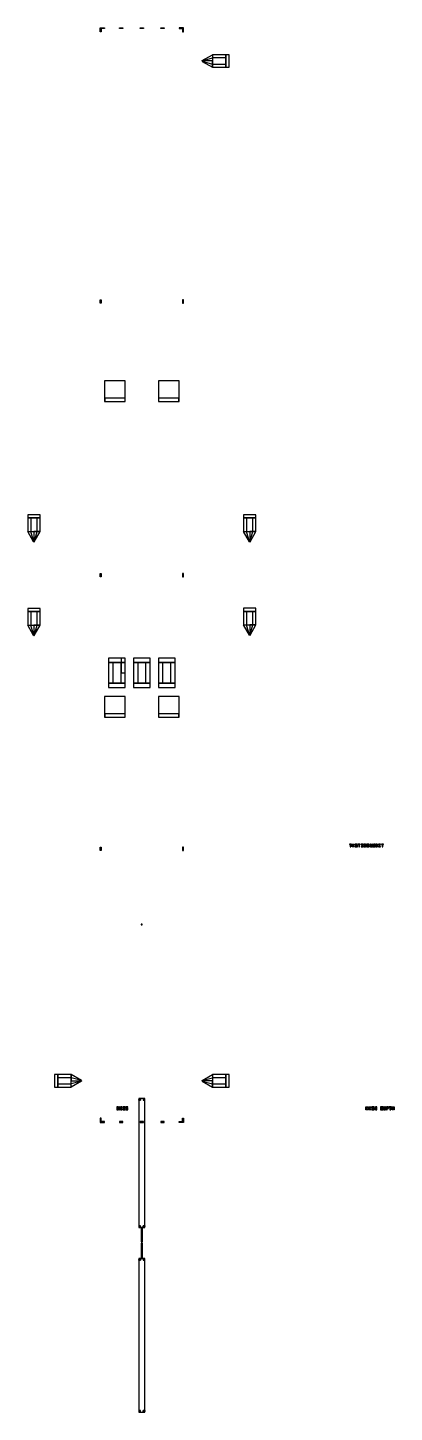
# Model space of a CAD drawing. Extents: x -1950 to 6882, y -7180 to 26150.
import ezdxf

# ---------------------------------------------------------------- set-up
doc = ezdxf.new("R2010")
doc.units = 0
doc.layers.add('GAP', color=1, linetype='continuous')
doc.layers.add('PIN', color=3, linetype='continuous')

# ---------------------------------------------------------------- blocks, each defined once
blk = doc.blocks.new('MM2SGAP')
for points in [[(2500, 25350), (2250, 25350), (2250, 25360), (2500, 25500), (2500, 25350)], [(2500, 25350), (2250, 25350), (2250, 25360), (2500, 25500), (2500, 25350)], [(2500, 25350), (2250, 25350), (2250, 25340), (2500, 25200), (2500, 25350)], [(2500, 25350), (2250, 25350), (2250, 25340), (2500, 25200), (2500, 25350)], [(2825, 25500), (2500, 25500), (2500, 25200), (2825, 25200), (2825, 25500)], [(2825, 25500), (2500, 25500), (2500, 25200), (2825, 25200), (2825, 25500)], [(2900, 25500), (2825, 25500), (2825, 25200), (2900, 25200), (2900, 25500)], [(2900, 25500), (2825, 25500), (2825, 25200), (2900, 25200), (2900, 25500)], [(400, 17150), (400, 17650), (-100, 17650), (-100, 17150), (400, 17150)], [(1700, 17150), (1700, 17650), (1200, 17650), (1200, 17150), (1700, 17150)], [(395, 17155), (395, 17235), (-95, 17235), (-95, 17155), (395, 17155)], [(1695, 17155), (1695, 17235), (1205, 17235), (1205, 17155), (1695, 17155)], [(-1950, 14425), (-1950, 14350), (-1650, 14350), (-1650, 14425), (-1950, 14425)], [(-1950, 14425), (-1950, 14350), (-1650, 14350), (-1650, 14425), (-1950, 14425)], [(-1950, 14350), (-1950, 14025), (-1650, 14025), (-1650, 14350), (-1950, 14350)], [(-1950, 14350), (-1950, 14025), (-1650, 14025), (-1650, 14350), (-1950, 14350)], [(3250, 14425), (3250, 14350), (3550, 14350), (3550, 14425), (3250, 14425)], [(3250, 14425), (3250, 14350), (3550, 14350), (3550, 14425), (3250, 14425)], [(3250, 14350), (3250, 14025), (3550, 14025), (3550, 14350), (3250, 14350)], [(3250, 14350), (3250, 14025), (3550, 14025), (3550, 14350), (3250, 14350)], [(-1800, 14025), (-1800, 13775), (-1810, 13775), (-1950, 14025), (-1800, 14025)], [(-1800, 14025), (-1800, 13775), (-1810, 13775), (-1950, 14025), (-1800, 14025)], [(-1800, 14025), (-1800, 13775), (-1790, 13775), (-1650, 14025), (-1800, 14025)], [(-1800, 14025), (-1800, 13775), (-1790, 13775), (-1650, 14025), (-1800, 14025)], [(3400, 14025), (3400, 13775), (3390, 13775), (3250, 14025), (3400, 14025)], [(3400, 14025), (3400, 13775), (3390, 13775), (3250, 14025), (3400, 14025)], [(3400, 14025), (3400, 13775), (3410, 13775), (3550, 14025), (3400, 14025)], [(3400, 14025), (3400, 13775), (3410, 13775), (3550, 14025), (3400, 14025)], [(-1950, 12170), (-1950, 12095), (-1650, 12095), (-1650, 12170), (-1950, 12170)], [(-1950, 12170), (-1950, 12095), (-1650, 12095), (-1650, 12170), (-1950, 12170)], [(-1950, 12095), (-1950, 11770), (-1650, 11770), (-1650, 12095), (-1950, 12095)], [(-1950, 12095), (-1950, 11770), (-1650, 11770), (-1650, 12095), (-1950, 12095)], [(3250, 12175), (3250, 12100), (3550, 12100), (3550, 12175), (3250, 12175)], [(3250, 12175), (3250, 12100), (3550, 12100), (3550, 12175), (3250, 12175)], [(3250, 12100), (3250, 11775), (3550, 11775), (3550, 12100), (3250, 12100)], [(3250, 12100), (3250, 11775), (3550, 11775), (3550, 12100), (3250, 12100)], [(-1800, 11770), (-1800, 11520), (-1810, 11520), (-1950, 11770), (-1800, 11770)], [(-1800, 11770), (-1800, 11520), (-1810, 11520), (-1950, 11770), (-1800, 11770)], [(-1800, 11770), (-1800, 11520), (-1790, 11520), (-1650, 11770), (-1800, 11770)], [(-1800, 11770), (-1800, 11520), (-1790, 11520), (-1650, 11770), (-1800, 11770)], [(3400, 11775), (3400, 11525), (3390, 11525), (3250, 11775), (3400, 11775)], [(3400, 11775), (3400, 11525), (3390, 11525), (3250, 11775), (3400, 11775)], [(3400, 11775), (3400, 11525), (3410, 11525), (3550, 11775), (3400, 11775)], [(3400, 11775), (3400, 11525), (3410, 11525), (3550, 11775), (3400, 11775)], [(400, 10870), (400, 10970), (0, 10970), (0, 10870), (400, 10870)], [(400, 10370), (400, 10870), (0, 10870), (0, 10370), (400, 10370)], [(400, 10620), (400, 10970), (300, 10970), (300, 10620), (400, 10620)], [(1000, 10870), (1000, 10970), (600, 10970), (600, 10870), (1000, 10870)], [(1000, 10370), (1000, 10870), (600, 10870), (600, 10370), (1000, 10370)], [(1600, 10870), (1600, 10970), (1200, 10970), (1200, 10870), (1600, 10870)], [(1600, 10370), (1600, 10870), (1200, 10870), (1200, 10370), (1600, 10370)], [(400, 10270), (400, 10370), (0, 10370), (0, 10270), (400, 10270)], [(1000, 10270), (1000, 10370), (600, 10370), (600, 10270), (1000, 10270)], [(1600, 10270), (1600, 10370), (1200, 10370), (1200, 10270), (1600, 10270)], [(400, 9550), (400, 10050), (-100, 10050), (-100, 9550), (400, 9550)], [(1700, 9550), (1700, 10050), (1200, 10050), (1200, 9550), (1700, 9550)], [(395, 9555), (395, 9635), (-95, 9635), (-95, 9555), (395, 9555)], [(1695, 9555), (1695, 9635), (1205, 9635), (1205, 9555), (1695, 9555)], [(-1300, 650), (-1225, 650), (-1225, 950), (-1300, 950), (-1300, 650)], [(-1300, 650), (-1225, 650), (-1225, 950), (-1300, 950), (-1300, 650)], [(-1225, 650), (-900, 650), (-900, 950), (-1225, 950), (-1225, 650)], [(-1225, 650), (-900, 650), (-900, 950), (-1225, 950), (-1225, 650)], [(-900, 800), (-650, 800), (-650, 810), (-900, 950), (-900, 800)], [(-900, 800), (-650, 800), (-650, 810), (-900, 950), (-900, 800)], [(-900, 800), (-650, 800), (-650, 790), (-900, 650), (-900, 800)], [(-900, 800), (-650, 800), (-650, 790), (-900, 650), (-900, 800)], [(2500, 800), (2250, 800), (2250, 810), (2500, 950), (2500, 800)], [(2500, 800), (2250, 800), (2250, 810), (2500, 950), (2500, 800)], [(2500, 800), (2250, 800), (2250, 790), (2500, 650), (2500, 800)], [(2500, 800), (2250, 800), (2250, 790), (2500, 650), (2500, 800)], [(2825, 950), (2500, 950), (2500, 650), (2825, 650), (2825, 950)], [(2825, 950), (2500, 950), (2500, 650), (2825, 650), (2825, 950)], [(2900, 950), (2825, 950), (2825, 650), (2900, 650), (2900, 950)], [(2900, 950), (2825, 950), (2825, 650), (2900, 650), (2900, 950)], [(875, -2730), (875, 370), (725, 370), (725, -2730), (875, -2730)], [(725, 370), (725, 330), (765, 330), (765, 370), (725, 370)], [(725, 330), (730, 350), (745, 365), (765, 370), (765, 350), (755, 347), (748, 340), (745, 330), (725, 330)], [(745, 330), (748, 340), (755, 347), (765, 350), (765, 330), (765, 330), (765, 330), (765, 330), (745, 330)], [(835, 370), (835, 330), (875, 330), (875, 370), (835, 370)], [(875, 330), (870, 350), (855, 365), (835, 370), (835, 350), (845, 347), (852, 340), (855, 330), (875, 330)], [(855, 330), (852, 340), (845, 347), (835, 350), (835, 330), (835, 330), (835, 330), (835, 330), (855, 330)], [(765, -2730), (765, -2690), (725, -2690), (725, -2730), (765, -2730)], [(725, -2690), (730, -2710), (745, -2725), (765, -2730), (765, -2710), (755, -2707), (748, -2700), (745, -2690), (725, -2690)], [(745, -2690), (748, -2700), (755, -2707), (765, -2710), (765, -2690), (765, -2690), (765, -2690), (765, -2690), (745, -2690)], [(775, -2730), (775, -2740), (785, -2740), (785, -2730), (775, -2730)], [(785, -2740), (784, -2735), (780, -2731), (775, -2730), (775, -2735), (778, -2736), (779, -2738), (780, -2740), (785, -2740)], [(780, -2740), (779, -2738), (778, -2736), (775, -2735), (775, -2740), (775, -2740), (775, -2740), (775, -2740), (780, -2740)], [(815, -3080), (815, -2730), (785, -2730), (785, -3080), (815, -3080)], [(815, -2730), (815, -2740), (825, -2740), (825, -2730), (815, -2730)], [(815, -2740), (816, -2735), (820, -2731), (825, -2730), (825, -2735), (822, -2736), (821, -2738), (820, -2740), (815, -2740)], [(820, -2740), (821, -2738), (822, -2736), (825, -2735), (825, -2740), (825, -2740), (825, -2740), (825, -2740), (820, -2740)], [(875, -2730), (875, -2690), (835, -2690), (835, -2730), (875, -2730)], [(875, -2690), (870, -2710), (855, -2725), (835, -2730), (835, -2710), (845, -2707), (852, -2700), (855, -2690), (875, -2690)], [(855, -2690), (852, -2700), (845, -2707), (835, -2710), (835, -2690), (835, -2690), (835, -2690), (835, -2690), (855, -2690)], [(815, -3480), (815, -3110), (785, -3110), (785, -3480), (815, -3480)], [(808, -3075), (808, -3070), (793, -3070), (793, -3075), (808, -3075)], [(793, -3115), (793, -3120), (808, -3120), (808, -3115), (793, -3115)], [(803, -3080), (803, -3075), (798, -3075), (798, -3080), (803, -3080)], [(798, -3110), (798, -3115), (803, -3115), (803, -3110), (798, -3110)], [(875, -7180), (875, -3480), (725, -3480), (725, -7180), (875, -7180)], [(725, -3480), (725, -3520), (765, -3520), (765, -3480), (725, -3480)], [(725, -3520), (730, -3500), (745, -3485), (765, -3480), (765, -3500), (755, -3503), (748, -3510), (745, -3520), (725, -3520)], [(745, -3520), (748, -3510), (755, -3503), (765, -3500), (765, -3520), (765, -3520), (765, -3520), (765, -3520), (745, -3520)], [(785, -3480), (785, -3470), (775, -3470), (775, -3480), (785, -3480)], [(785, -3470), (784, -3475), (780, -3479), (775, -3480), (775, -3475), (778, -3474), (779, -3472), (780, -3470), (785, -3470)], [(780, -3470), (779, -3472), (778, -3474), (775, -3475), (775, -3470), (775, -3470), (775, -3470), (775, -3470), (780, -3470)], [(825, -3480), (825, -3470), (815, -3470), (815, -3480), (825, -3480)], [(815, -3470), (816, -3475), (820, -3479), (825, -3480), (825, -3475), (822, -3474), (821, -3472), (820, -3470), (815, -3470)], [(820, -3470), (821, -3472), (822, -3474), (825, -3475), (825, -3470), (825, -3470), (825, -3470), (825, -3470), (820, -3470)], [(835, -3480), (835, -3520), (875, -3520), (875, -3480), (835, -3480)], [(875, -3520), (870, -3500), (855, -3485), (835, -3480), (835, -3500), (845, -3503), (852, -3510), (855, -3520), (875, -3520)], [(855, -3520), (852, -3510), (845, -3503), (835, -3500), (835, -3520), (835, -3520), (835, -3520), (835, -3520), (855, -3520)], [(765, -7180), (765, -7140), (725, -7140), (725, -7180), (765, -7180)], [(725, -7140), (730, -7160), (745, -7175), (765, -7180), (765, -7160), (755, -7157), (748, -7150), (745, -7140), (725, -7140)], [(745, -7140), (748, -7150), (755, -7157), (765, -7160), (765, -7140), (765, -7140), (765, -7140), (765, -7140), (745, -7140)], [(875, -7180), (875, -7140), (835, -7140), (835, -7180), (875, -7180)], [(875, -7140), (870, -7160), (855, -7175), (835, -7180), (835, -7160), (845, -7157), (852, -7150), (855, -7140), (875, -7140)], [(855, -7140), (852, -7150), (845, -7157), (835, -7160), (835, -7140), (835, -7140), (835, -7140), (835, -7140), (855, -7140)]]:
    blk.add_lwpolyline(points)
at = {"layer": 'GAP'}
for points in [[(5818, 6430), (5835, 6430), (5835, 6491), (5852, 6491), (5852, 6500), (5800, 6500), (5800, 6491), (5818, 6491), (5818, 6430), (5818, 6430)], [(5870, 6430), (5870, 6500), (5922, 6500), (5922, 6491), (5888, 6491), (5888, 6474), (5905, 6474), (5905, 6465), (5888, 6465), (5888, 6439), (5922, 6439), (5922, 6430), (5870, 6430), (5870, 6430)], [(5940, 6430), (5992, 6430), (5992, 6474), (5958, 6474), (5958, 6491), (5992, 6491), (5992, 6500), (5940, 6500), (5940, 6465), (5975, 6465), (5975, 6439), (5940, 6439), (5940, 6430), (5940, 6430)], [(6028, 6430), (6045, 6430), (6045, 6491), (6062, 6491), (6062, 6500), (6010, 6500), (6010, 6491), (6028, 6491), (6028, 6430), (6028, 6430)], [(6080, 6430), (6132, 6430), (6132, 6439), (6115, 6439), (6115, 6491), (6132, 6491), (6132, 6500), (6080, 6500), (6080, 6491), (6098, 6491), (6098, 6439), (6080, 6439), (6080, 6430), (6080, 6430)], [(6150, 6430), (6168, 6430), (6168, 6474), (6185, 6430), (6202, 6430), (6202, 6500), (6185, 6500), (6185, 6448), (6168, 6500), (6150, 6500), (6150, 6430), (6150, 6430)], [(6220, 6430), (6272, 6430), (6272, 6465), (6246, 6465), (6246, 6456), (6255, 6456), (6255, 6439), (6238, 6439), (6238, 6491), (6272, 6491), (6272, 6500), (6220, 6500), (6220, 6430), (6220, 6430)], [(6290, 6430), (6308, 6430), (6308, 6500), (6290, 6500), (6290, 6430)], [(6308, 6439), (6316, 6439), (6316, 6448), (6325, 6448), (6325, 6491), (6308, 6491), (6308, 6500), (6342, 6500), (6342, 6426), (6325, 6426), (6325, 6430), (6308, 6430), (6308, 6439)], [(6360, 6430), (6412, 6430), (6412, 6500), (6395, 6500), (6395, 6439), (6378, 6439), (6378, 6500), (6360, 6500), (6360, 6430), (6360, 6430)], [(6430, 6430), (6448, 6430), (6448, 6500), (6430, 6500), (6430, 6430)], [(6448, 6430), (6465, 6430), (6482, 6439), (6482, 6456), (6465, 6465), (6482, 6474), (6482, 6491), (6465, 6500), (6448, 6500), (6448, 6491), (6465, 6491), (6465, 6474), (6448, 6474), (6448, 6456), (6465, 6456), (6465, 6439), (6448, 6439), (6448, 6430)], [(6500, 6430), (6552, 6430), (6552, 6439), (6535, 6439), (6535, 6491), (6552, 6491), (6552, 6500), (6500, 6500), (6500, 6491), (6518, 6491), (6518, 6439), (6500, 6439), (6500, 6430), (6500, 6430)], [(6588, 6430), (6605, 6430), (6605, 6491), (6622, 6491), (6622, 6500), (6570, 6500), (6570, 6491), (6588, 6491), (6588, 6430), (6588, 6430)], [(200, 100), (218, 100), (218, 135), (226, 109), (235, 135), (235, 100), (252, 100), (252, 170), (235, 170), (226, 144), (218, 170), (200, 170), (200, 100), (200, 100)], [(270, 100), (288, 100), (288, 135), (296, 109), (305, 135), (305, 100), (322, 100), (322, 170), (305, 170), (296, 144), (288, 170), (270, 170), (270, 100), (270, 100)], [(340, 100), (392, 100), (392, 109), (358, 109), (358, 118), (392, 152), (392, 170), (340, 170), (340, 161), (375, 161), (375, 152), (340, 118), (340, 100), (340, 100)], [(410, 100), (462, 100), (462, 144), (428, 144), (428, 161), (462, 161), (462, 170), (410, 170), (410, 135), (445, 135), (445, 109), (410, 109), (410, 100), (410, 100)], [(6200, 100), (6200, 170), (6252, 170), (6252, 161), (6218, 161), (6218, 144), (6235, 144), (6235, 135), (6218, 135), (6218, 109), (6252, 109), (6252, 100), (6200, 100), (6200, 100)], [(6270, 100), (6270, 170), (6322, 170), (6322, 161), (6288, 161), (6288, 144), (6305, 144), (6305, 135), (6288, 135), (6288, 109), (6322, 109), (6322, 100), (6270, 100), (6270, 100)], [(6340, 100), (6392, 100), (6392, 144), (6358, 144), (6358, 161), (6392, 161), (6392, 170), (6340, 170), (6340, 135), (6375, 135), (6375, 109), (6340, 109), (6340, 100), (6340, 100)], [(6410, 100), (6428, 100), (6428, 135), (6445, 135), (6445, 100), (6462, 100), (6462, 170), (6445, 170), (6445, 144), (6428, 144), (6428, 170), (6410, 170), (6410, 100), (6410, 100)], [(6550, 100), (6602, 100), (6602, 135), (6576, 135), (6576, 126), (6585, 126), (6585, 109), (6568, 109), (6568, 161), (6602, 161), (6602, 170), (6550, 170), (6550, 100), (6550, 100)], [(6620, 100), (6672, 100), (6672, 170), (6655, 170), (6655, 109), (6638, 109), (6638, 170), (6620, 170), (6620, 100), (6620, 100)], [(6690, 100), (6708, 100), (6708, 170), (6690, 170), (6690, 100)], [(6708, 135), (6742, 135), (6742, 170), (6708, 170), (6708, 161), (6725, 161), (6725, 144), (6708, 144), (6708, 135)], [(6778, 100), (6795, 100), (6795, 161), (6812, 161), (6812, 170), (6760, 170), (6760, 161), (6778, 161), (6778, 100), (6778, 100)], [(6830, 100), (6830, 170), (6882, 170), (6882, 100), (6865, 100), (6865, 161), (6848, 161), (6848, 100), (6830, 100)], [(6848, 135), (6848, 144), (6865, 144), (6865, 135), (6848, 135)]]:
    blk.add_lwpolyline(points, dxfattribs=at)
blk = doc.blocks.new('MM2SPIN')
for points in [[(2500, 25350), (2250, 25350), (2250, 25355), (2500, 25425), (2500, 25350)], [(2500, 25350), (2250, 25350), (2250, 25355), (2500, 25425), (2500, 25350)], [(2500, 25350), (2250, 25350), (2250, 25345), (2500, 25275), (2500, 25350)], [(2500, 25350), (2250, 25350), (2250, 25345), (2500, 25275), (2500, 25350)], [(2825, 25425), (2500, 25425), (2500, 25275), (2825, 25275), (2825, 25425)], [(2825, 25425), (2500, 25425), (2500, 25275), (2825, 25275), (2825, 25425)], [(-1875, 14350), (-1875, 14025), (-1725, 14025), (-1725, 14350), (-1875, 14350)], [(-1875, 14350), (-1875, 14025), (-1725, 14025), (-1725, 14350), (-1875, 14350)], [(3325, 14350), (3325, 14025), (3475, 14025), (3475, 14350), (3325, 14350)], [(3325, 14350), (3325, 14025), (3475, 14025), (3475, 14350), (3325, 14350)], [(-1800, 14025), (-1800, 13775), (-1805, 13775), (-1875, 14025), (-1800, 14025)], [(-1800, 14025), (-1800, 13775), (-1805, 13775), (-1875, 14025), (-1800, 14025)], [(-1800, 14025), (-1800, 13775), (-1795, 13775), (-1725, 14025), (-1800, 14025)], [(-1800, 14025), (-1800, 13775), (-1795, 13775), (-1725, 14025), (-1800, 14025)], [(3400, 14025), (3400, 13775), (3395, 13775), (3325, 14025), (3400, 14025)], [(3400, 14025), (3400, 13775), (3395, 13775), (3325, 14025), (3400, 14025)], [(3400, 14025), (3400, 13775), (3405, 13775), (3475, 14025), (3400, 14025)], [(3400, 14025), (3400, 13775), (3405, 13775), (3475, 14025), (3400, 14025)], [(-1875, 12095), (-1875, 11770), (-1725, 11770), (-1725, 12095), (-1875, 12095)], [(-1875, 12095), (-1875, 11770), (-1725, 11770), (-1725, 12095), (-1875, 12095)], [(3325, 12100), (3325, 11775), (3475, 11775), (3475, 12100), (3325, 12100)], [(3325, 12100), (3325, 11775), (3475, 11775), (3475, 12100), (3325, 12100)], [(-1800, 11770), (-1800, 11520), (-1805, 11520), (-1875, 11770), (-1800, 11770)], [(-1800, 11770), (-1800, 11520), (-1805, 11520), (-1875, 11770), (-1800, 11770)], [(-1800, 11770), (-1800, 11520), (-1795, 11520), (-1725, 11770), (-1800, 11770)], [(-1800, 11770), (-1800, 11520), (-1795, 11520), (-1725, 11770), (-1800, 11770)], [(3400, 11775), (3400, 11525), (3395, 11525), (3325, 11775), (3400, 11775)], [(3400, 11775), (3400, 11525), (3395, 11525), (3325, 11775), (3400, 11775)], [(3400, 11775), (3400, 11525), (3405, 11525), (3475, 11775), (3400, 11775)], [(3400, 11775), (3400, 11525), (3405, 11525), (3475, 11775), (3400, 11775)], [(300, 10370), (300, 10870), (100, 10870), (100, 10370), (300, 10370)], [(900, 10370), (900, 10870), (700, 10870), (700, 10370), (900, 10370)], [(1500, 10370), (1500, 10870), (1300, 10870), (1300, 10370), (1500, 10370)], [(812, 4553), (812, 4573), (788, 4573), (788, 4553), (812, 4553)], [(-1225, 725), (-900, 725), (-900, 875), (-1225, 875), (-1225, 725)], [(-1225, 725), (-900, 725), (-900, 875), (-1225, 875), (-1225, 725)], [(-900, 800), (-650, 800), (-650, 805), (-900, 875), (-900, 800)], [(-900, 800), (-650, 800), (-650, 805), (-900, 875), (-900, 800)], [(-900, 800), (-650, 800), (-650, 795), (-900, 725), (-900, 800)], [(-900, 800), (-650, 800), (-650, 795), (-900, 725), (-900, 800)], [(2500, 800), (2250, 800), (2250, 805), (2500, 875), (2500, 800)], [(2500, 800), (2250, 800), (2250, 805), (2500, 875), (2500, 800)], [(2500, 800), (2250, 800), (2250, 795), (2500, 725), (2500, 800)], [(2500, 800), (2250, 800), (2250, 795), (2500, 725), (2500, 800)], [(2825, 875), (2500, 875), (2500, 725), (2825, 725), (2825, 875)], [(2825, 875), (2500, 875), (2500, 725), (2825, 725), (2825, 875)], [(745, 330), (748, 340), (755, 347), (765, 350), (765, 350), (755, 347), (748, 340), (745, 330), (745, 330)], [(745, 330), (748, 340), (755, 347), (765, 350), (765, 350), (755, 347), (748, 340), (745, 330), (745, 330)], [(855, 330), (852, 340), (845, 347), (835, 350), (835, 350), (845, 347), (852, 340), (855, 330), (855, 330)], [(855, 330), (852, 340), (845, 347), (835, 350), (835, 350), (845, 347), (852, 340), (855, 330), (855, 330)], [(745, -2690), (748, -2700), (755, -2707), (765, -2710), (765, -2710), (755, -2707), (748, -2700), (745, -2690), (745, -2690)], [(745, -2690), (748, -2700), (755, -2707), (765, -2710), (765, -2710), (755, -2707), (748, -2700), (745, -2690), (745, -2690)], [(780, -2740), (779, -2738), (778, -2736), (775, -2735), (775, -2735), (778, -2736), (779, -2738), (780, -2740), (780, -2740)], [(780, -2740), (779, -2738), (778, -2736), (775, -2735), (775, -2735), (778, -2736), (779, -2738), (780, -2740), (780, -2740)], [(820, -2740), (821, -2738), (822, -2736), (825, -2735), (825, -2735), (822, -2736), (821, -2738), (820, -2740), (820, -2740)], [(820, -2740), (821, -2738), (822, -2736), (825, -2735), (825, -2735), (822, -2736), (821, -2738), (820, -2740), (820, -2740)], [(855, -2690), (852, -2700), (845, -2707), (835, -2710), (835, -2710), (845, -2707), (852, -2700), (855, -2690), (855, -2690)], [(855, -2690), (852, -2700), (845, -2707), (835, -2710), (835, -2710), (845, -2707), (852, -2700), (855, -2690), (855, -2690)], [(745, -3520), (748, -3510), (755, -3503), (765, -3500), (765, -3500), (755, -3503), (748, -3510), (745, -3520), (745, -3520)], [(745, -3520), (748, -3510), (755, -3503), (765, -3500), (765, -3500), (755, -3503), (748, -3510), (745, -3520), (745, -3520)], [(780, -3470), (779, -3472), (778, -3474), (775, -3475), (775, -3475), (778, -3474), (779, -3472), (780, -3470), (780, -3470)], [(780, -3470), (779, -3472), (778, -3474), (775, -3475), (775, -3475), (778, -3474), (779, -3472), (780, -3470), (780, -3470)], [(820, -3470), (821, -3472), (822, -3474), (825, -3475), (825, -3475), (822, -3474), (821, -3472), (820, -3470), (820, -3470)], [(820, -3470), (821, -3472), (822, -3474), (825, -3475), (825, -3475), (822, -3474), (821, -3472), (820, -3470), (820, -3470)], [(855, -3520), (852, -3510), (845, -3503), (835, -3500), (835, -3500), (845, -3503), (852, -3510), (855, -3520), (855, -3520)], [(855, -3520), (852, -3510), (845, -3503), (835, -3500), (835, -3500), (845, -3503), (852, -3510), (855, -3520), (855, -3520)], [(745, -7140), (748, -7150), (755, -7157), (765, -7160), (765, -7160), (755, -7157), (748, -7150), (745, -7140), (745, -7140)], [(745, -7140), (748, -7150), (755, -7157), (765, -7160), (765, -7160), (755, -7157), (748, -7150), (745, -7140), (745, -7140)], [(855, -7140), (852, -7150), (845, -7157), (835, -7160), (835, -7160), (845, -7157), (852, -7150), (855, -7140), (855, -7140)], [(855, -7140), (852, -7150), (845, -7157), (835, -7160), (835, -7160), (845, -7157), (852, -7150), (855, -7140), (855, -7140)]]:
    blk.add_lwpolyline(points)
blk = doc.blocks.new('MM2S')
at = {"layer": 'GAP'}
for points in [[(-200, 26150), (-100, 26150), (-100, 26130), (-180, 26130), (-180, 26050), (-200, 26050), (-200, 26150)], [(260, 26150), (340, 26150), (340, 26130), (260, 26130), (260, 26150)], [(760, 26150), (840, 26150), (840, 26130), (760, 26130), (760, 26150)], [(1260, 26150), (1340, 26150), (1340, 26130), (1260, 26130), (1260, 26150)], [(1800, 26150), (1700, 26150), (1700, 26130), (1780, 26130), (1780, 26050), (1800, 26050), (1800, 26150)], [(-200, 19522.5), (-200, 19602.5), (-180, 19602.5), (-180, 19522.5), (-200, 19522.5)], [(1800, 19522.5), (1800, 19602.5), (1780, 19602.5), (1780, 19522.5), (1800, 19522.5)], [(-200, 12935), (-200, 13015), (-180, 13015), (-180, 12935), (-200, 12935)], [(1800, 12935), (1800, 13015), (1780, 13015), (1780, 12935), (1800, 12935)], [(-200, 6347.5), (-200, 6427.5), (-180, 6427.5), (-180, 6347.5), (-200, 6347.5)], [(1800, 6347.5), (1800, 6427.5), (1780, 6427.5), (1780, 6347.5), (1800, 6347.5)], [(-200, -200), (-100, -200), (-100, -180), (-180, -180), (-180, -100), (-200, -100), (-200, -200)], [(260, -200), (340, -200), (340, -180), (260, -180), (260, -200)], [(760, -200), (840, -200), (840, -180), (760, -180), (760, -200)], [(1260, -200), (1340, -200), (1340, -180), (1260, -180), (1260, -200)], [(1800, -200), (1700, -200), (1700, -180), (1780, -180), (1780, -100), (1800, -100), (1800, -200)]]:
    blk.add_lwpolyline(points, dxfattribs=at)

msp = doc.modelspace()

# ---------------------------------------------------------------- block references
msp.add_blockref('MM2S', (0, 0))
at = {"layer": 'GAP'}
msp.add_blockref('MM2SGAP', (0, 0), dxfattribs=at)
at = {"layer": 'PIN'}
msp.add_blockref('MM2SPIN', (0, 0), dxfattribs=at)

doc.saveas('drawing.dxf')
